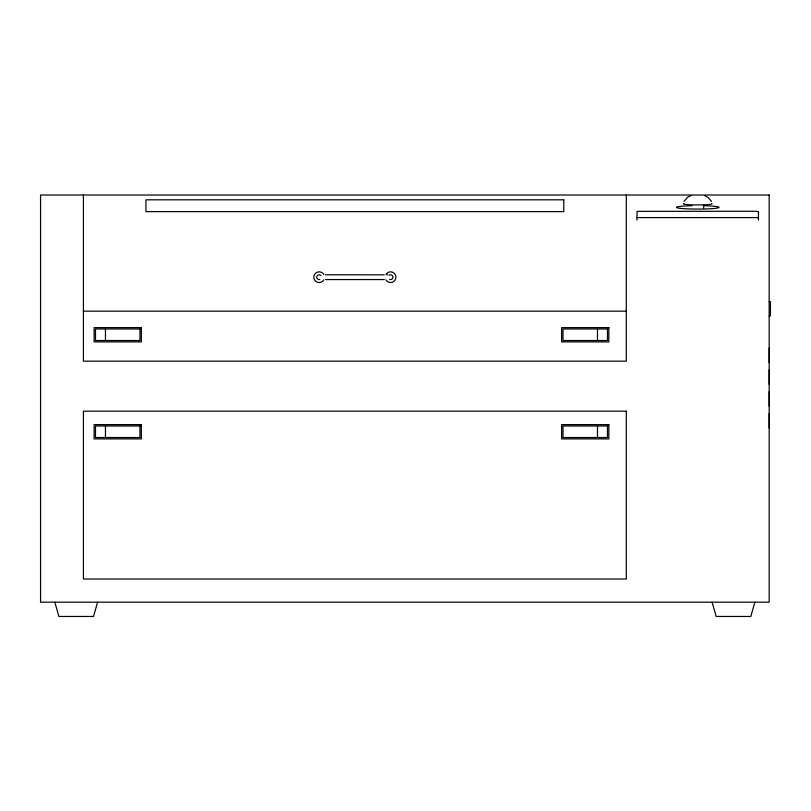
<?xml version="1.0" encoding="UTF-8"?>
<svg xmlns="http://www.w3.org/2000/svg" width="811" height="811" viewBox="0 0 811 811"><rect width="100%" height="100%" fill="white"/><g stroke="black" fill="none" stroke-linecap="round" stroke-linejoin="round"><path stroke-width="1.22" d="M97.584 602.188L93.529 616.472L58.899 616.472L54.834 602.188M754.879 602.188L750.814 616.472L716.194 616.472L712.129 602.188M683.937 201.392L687.627 197.245L690.83 195.623M758.417 217.601L637.04 217.601M325.495 274.807L384.171 274.817M387.1 274.817L387.922 274.817M325.495 279.572L384.272 279.562M769.163 301.662L770.45 301.662L770.45 315.955L769.163 315.955M83.411 311.16L626.295 311.16M704.627 195.623L707.831 197.245L711.531 201.392M769.233 348.101L769.233 362.679M769.233 369.887L769.233 384.455M769.233 391.672L769.233 406.24M769.233 413.458L769.233 428.026M758.447 220.085L758.447 211.539L754.879 211.266L638.064 211.347L637.04 211.499L637.01 220.085M703.674 204.909L703.674 208.275M626.295 195.015L626.295 361.159L83.411 361.159L83.411 195.015M597.494 328.982L597.494 340.529M597.494 425.988L597.494 437.534M105.46 328.982L105.46 340.529M105.46 425.988L105.46 437.534M703.127 205.69A21.431 1.723 0 0 1 715.373 208.326A21.431 1.723 0 0 1 680.267 208.346A21.431 1.723 0 0 1 692.026 205.7M711.531 203.49A14.284 1.146 0 0 1 697.734 204.93A14.284 1.146 0 0 1 683.937 203.49M319.757 279.481A2.382 2.382 0 0 1 316.837 276.571A2.382 2.382 0 0 1 320.821 275.507M389.209 275.233A2.382 2.382 0 0 1 392.94 276.987A2.382 2.382 0 0 1 389.554 279.339M385.935 274.503A5.353 5.353 0 0 1 394.014 273.084A5.353 5.353 0 0 1 394.014 281.285A5.353 5.353 0 0 1 385.935 279.866M323.782 279.866A5.353 5.353 0 0 1 315.692 281.285A5.353 5.353 0 0 1 315.692 273.084A5.353 5.353 0 0 1 323.782 274.503M769.163 195.015L40.55 195.015L40.55 602.188L769.163 602.188L769.163 195.015M563.767 199.81L145.95 199.81L145.95 211.63L563.767 211.63L563.767 199.81M141.337 327.614L94.117 327.614L94.117 341.897L141.337 341.897L141.337 327.614M608.838 327.614L561.628 327.614L561.628 341.897L608.838 341.897L608.838 327.614M139.958 328.982L95.485 328.982L95.485 340.529L139.958 340.529L139.958 328.982M607.469 328.982L562.996 328.982L562.996 340.529L607.469 340.529L607.469 328.982M626.295 411.167L83.411 411.167L83.411 579.034L626.295 579.034L626.295 411.167M141.337 424.619L94.117 424.619L94.117 438.903L141.337 438.903L141.337 424.619M608.838 424.619L561.628 424.619L561.628 438.903L608.838 438.903L608.838 424.619M139.958 425.988L95.485 425.988L95.485 437.534L139.958 437.534L139.958 425.988M607.469 425.988L562.996 425.988L562.996 437.534L607.469 437.534L607.469 425.988"/></g></svg>
